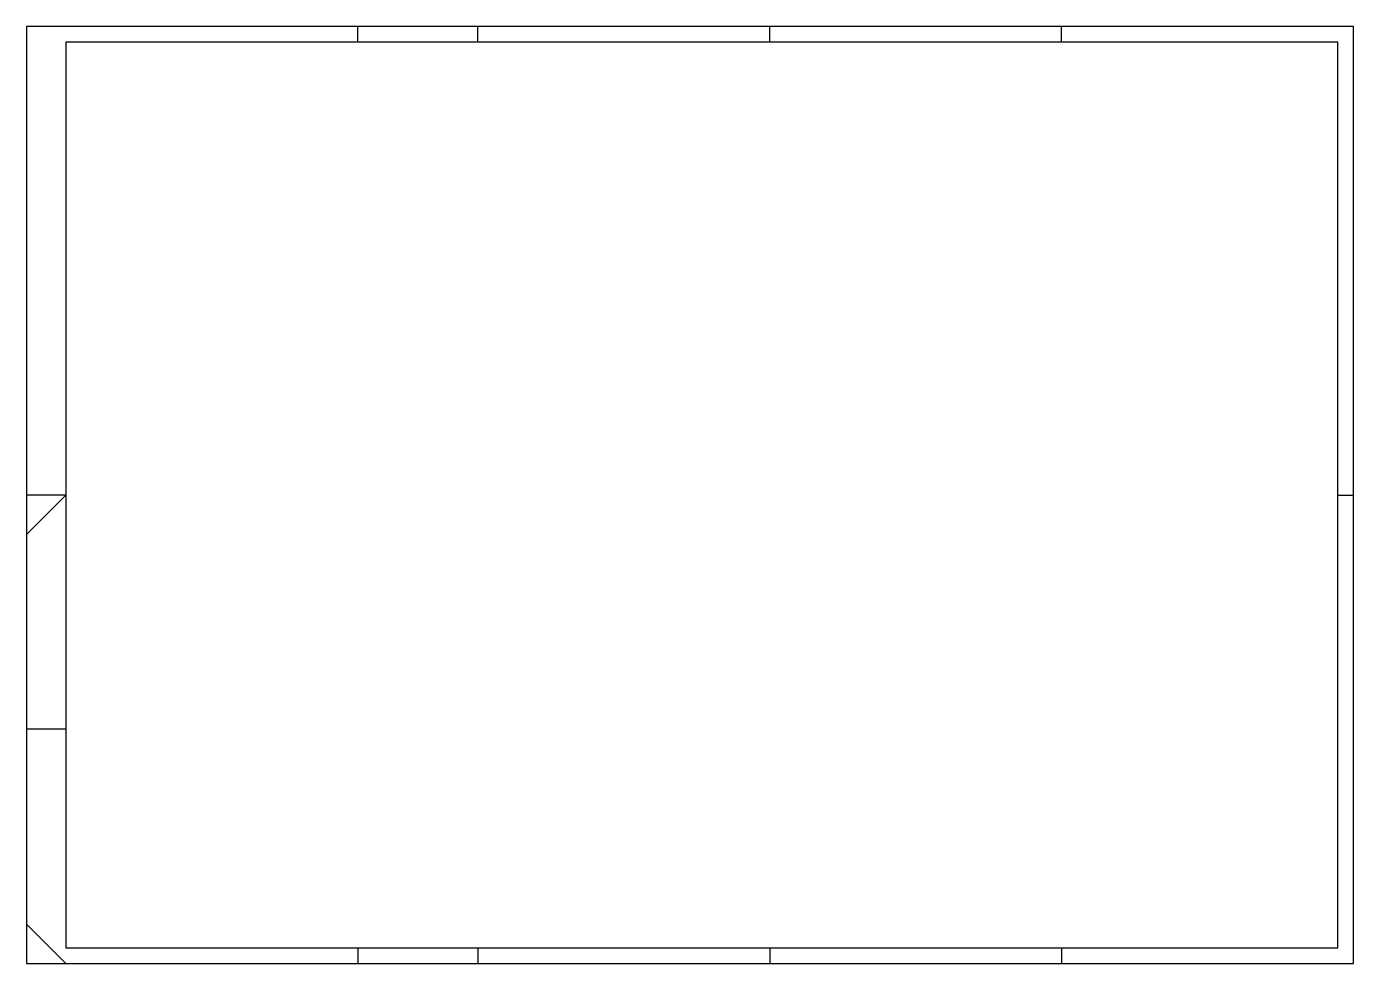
# Paper-space layout 'Layout1' of a CAD drawing. Header units: millimetres. Extents: x 0 to 841, y 0 to 594.
import ezdxf

# ---------------------------------------------------------------- set-up
doc = ezdxf.new("R2010")
doc.units = ezdxf.units.MM
doc.layers.add('S2MARGF', color=4, linetype='Continuous')
doc.layers.add('S2MARGG', color=13, linetype='Continuous')

psp = doc.layouts.get("Layout1")

# ---------------------------------------------------------------- linework, layer by layer
at = {"layer": 'S2MARGF'}
for p, q in [((210, 584), (210, 594)), ((286, 584), (286, 594)), ((471, 584), (471, 594)), ((656, 584), (656, 594)), ((25, 297), (0, 272)), ((25, 297), (0, 297)), ((831, 297), (841, 297)), ((25, 148.5), (0, 148.5)), ((25, 0), (0, 25)), ((210, 10), (210, 0)), ((286, 10), (286, 0)), ((471, 10), (471, 0)), ((656, 10), (656, 0))]:
    psp.add_line(p, q, dxfattribs=at)
psp.add_lwpolyline([(0, 0), (841, 0), (841, 594), (0, 594)], close=True, dxfattribs=at)
at = {"layer": 'S2MARGG'}
for p, q in [((831, 584), (25, 584)), ((25, 584), (25, 10)), ((831, 10), (831, 584)), ((25, 10), (831, 10))]:
    psp.add_line(p, q, dxfattribs=at)

doc.saveas('drawing.dxf')
